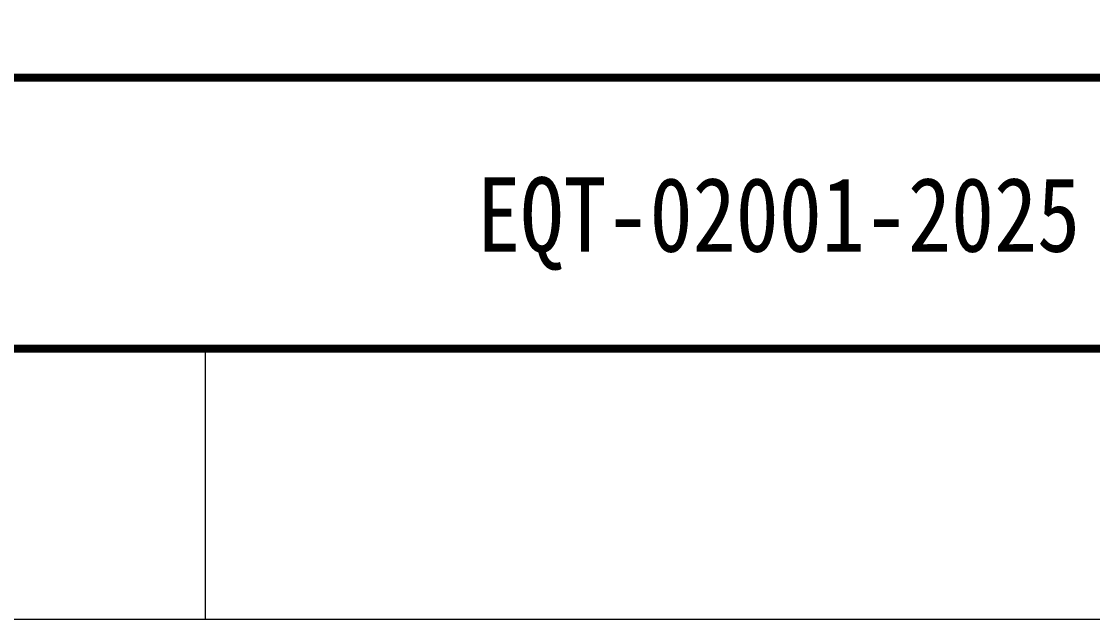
# Model space of a CAD drawing. Extents: x 148 to 221443, y -36682 to 6758.
# Drawn here: x 42873 to 43664, y -12129 to -11687 of the extents above; entities that cross this region are included whole.
import ezdxf
from ezdxf.enums import TextEntityAlignment as Align

# ---------------------------------------------------------------- set-up
doc = ezdxf.new("R2010")
doc.units = 0
doc.header["$LTSCALE"] = 10
doc.header["$MEASUREMENT"] = 0
doc.layers.add('2（细实线）', color=3, linetype='Continuous', lineweight=20)
doc.layers.add('图框层', color=7, linetype='Continuous', lineweight=15)
doc.styles.add('tkhz2', font='')
doc.styles.get('tkhz2').set_extended_font_data('SimSun')

# ---------------------------------------------------------------- blocks, each defined once
blk = doc.blocks.new('1.5a2')
at = {"layer": '图框层', "ltscale": 10}
for p, q in [((16981.875, 9726.576), (16125.875, 9726.576)), ((16843.375, 9726.576), (16843.375, 9716.576)), ((16991.875, 9716.576), (16100.875, 9716.576))]:
    blk.add_line(p, q, dxfattribs=at)

msp = doc.modelspace()

# ---------------------------------------------------------------- linework, layer by layer
at = {"layer": '图框层', "const_width": 6}
msp.add_lwpolyline([(42178.1888, -11928.5553), (45778.1888, -11928.5553), (45778.1888, -11248.5553), (42178.1888, -11248.5553)], close=True, dxfattribs=at)
msp.add_lwpolyline([(42178.1888, -11728.5553), (45778.1888, -11728.5553)], dxfattribs=at)

# ---------------------------------------------------------------- block references
at = {"layer": '2（细实线）', "xscale": 20, "yscale": 20, "zscale": 20}
msp.add_blockref('1.5a2', (-293859.3155, -206460.0853), dxfattribs=at)

# ---------------------------------------------------------------- texts
at = {"layer": '图框层', "style": 'tkhz2', "width": 0.85}
msp.add_text('EQT-02001-2025', height=55, dxfattribs=at).set_placement((43431.949, -11857.077), align=Align.CENTER)

doc.saveas('drawing.dxf')
